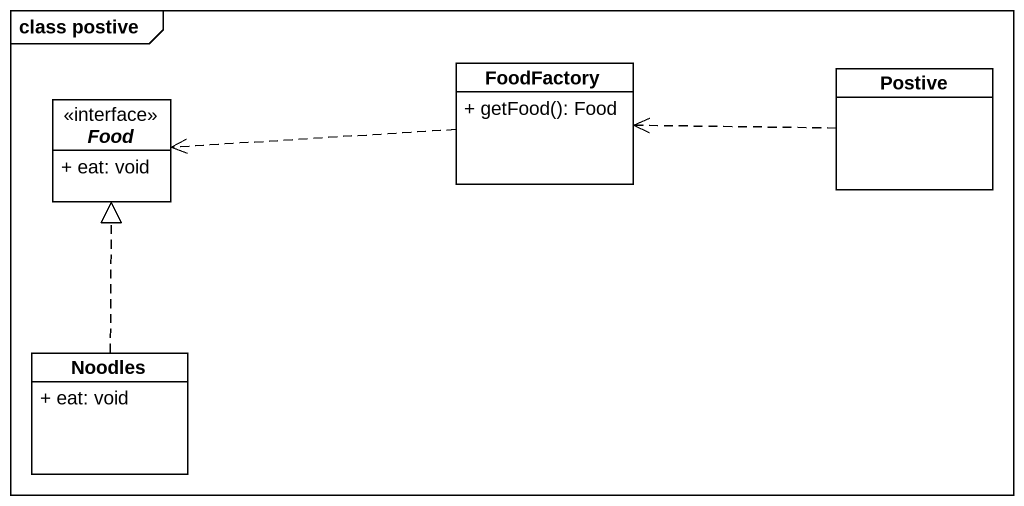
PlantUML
@startuml
mainframe class postive
hide circle
hide empty members
skinparam classAttributeIconSize 0
interface Food {
  + eat: void
}
class FoodFactory {
  + getFood(): Food
}
class Postive
class Noodles {
  + eat: void
}
FoodFactory .left.> Food
Postive .left.> FoodFactory
Noodles .up.|> Food
@enduml
